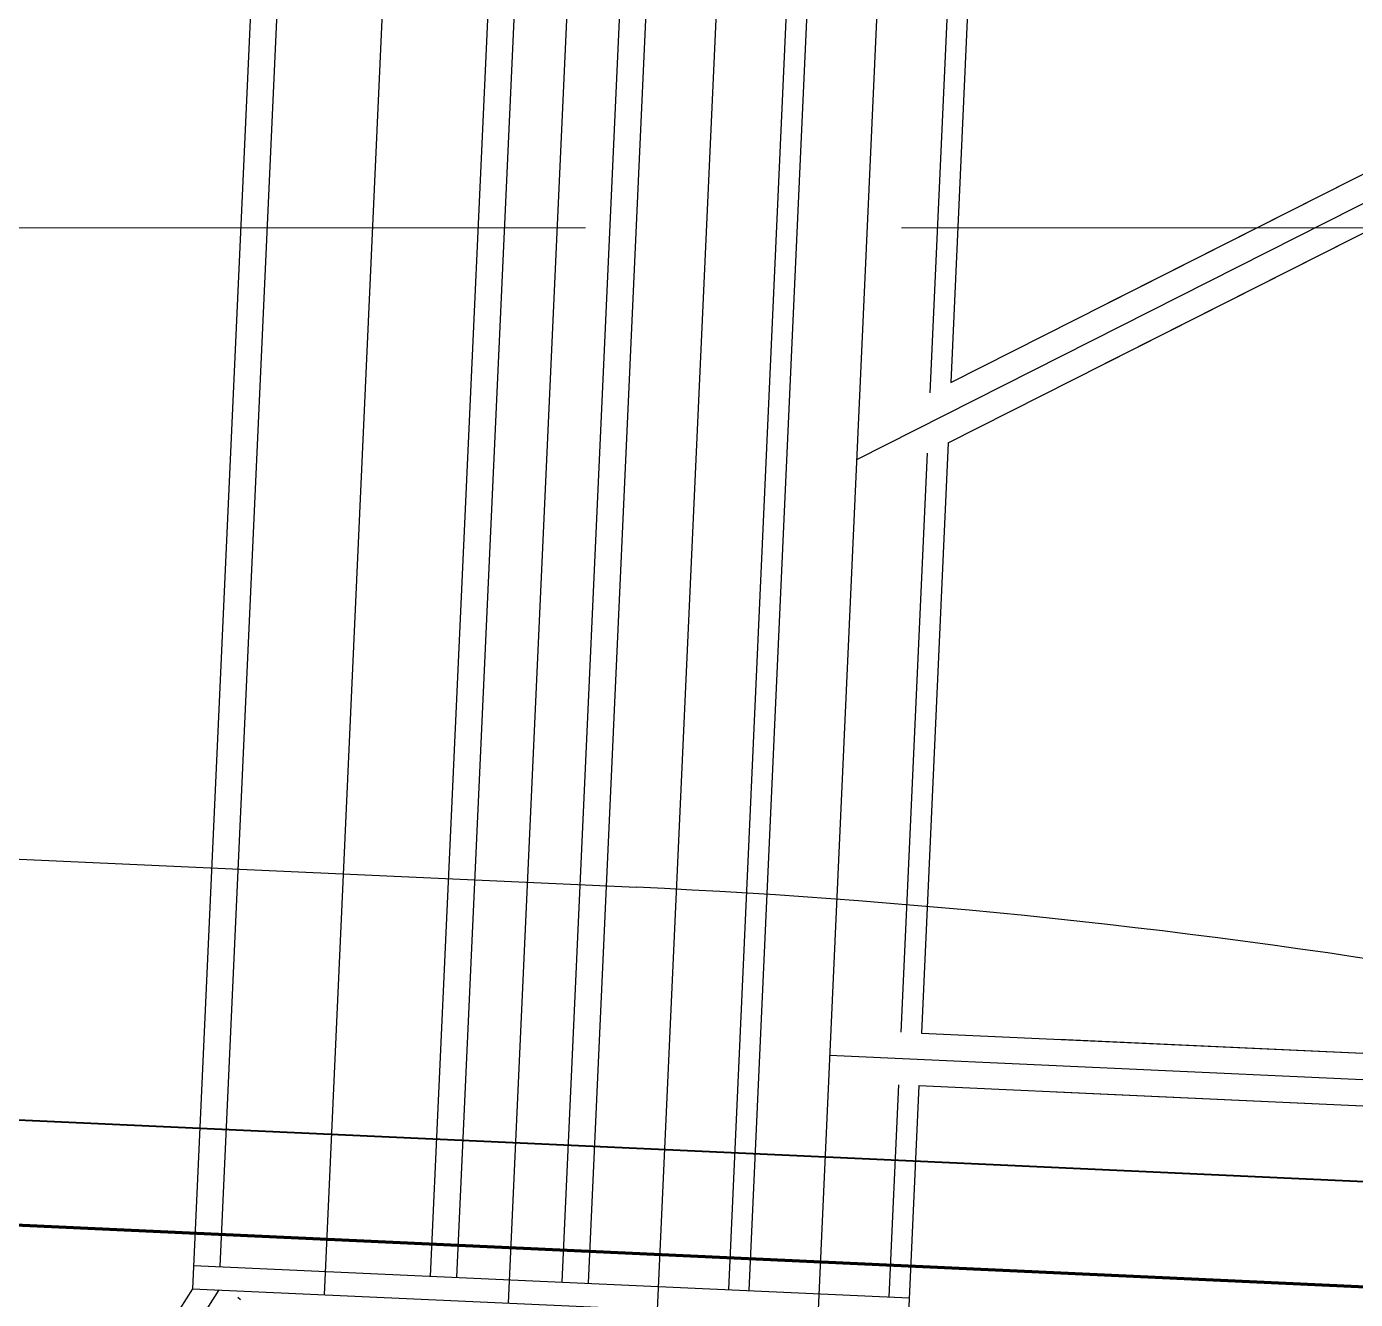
# Model space of a CAD drawing. Header units: feet. Extents: x 10084 to 13321, y 3329 to 8503.
# Drawn here: x 11899.31 to 11937.17, y 5320.66 to 5356.93 of the extents above; entities that cross this region are included whole.
import ezdxf

# ---------------------------------------------------------------- set-up
doc = ezdxf.new("R2010")
doc.units = ezdxf.units.FT
doc.header["$LTSCALE"] = 40
doc.header["$MEASUREMENT"] = 0
for name, pattern in [('CENTERX2', [4, 2.5, -0.5, 0.5, -0.5]), ('DASHED', [0.75, 0.5, -0.25]), ('HIDDEN', [0.375, 0.25, -0.125])]:
    doc.linetypes.add(name, pattern=pattern)
for name, color, linetype in [('CURB', 4, 'Continuous'), ('GRID', 254, 'DASHED'), ('Level 1', 7, 'Continuous'), ('STORM', 2, 'Continuous'), ('storm CL', 7, 'CENTERX2')]:
    doc.layers.add(name, color=color, linetype=linetype)

msp = doc.modelspace()

# ---------------------------------------------------------------- linework, layer by layer
at = {"layer": 'CURB', "color": 7}
msp.add_line((11882.632, 5333.948), (11916.692, 5332.403), dxfattribs=at)
msp.add_arc((11907.631, 5132.608), 200, 72.89452, 87.40314, dxfattribs=at)
at = {"layer": 'GRID', "color": 252, "linetype": 'HIDDEN', "lineweight": 0, "ltscale": 1.8}
msp.add_line((10169.237, 5351.191), (13236.209, 5351.191), dxfattribs=at)
at = {"layer": 'Level 1', "color": 5, "linetype": 'Continuous', "lineweight": 40}
msp.add_line((11874.651, 5326.9), (11940.02, 5323.9), dxfattribs=at)
at = {"layer": 'Level 1', "color": 5, "linetype": 'Continuous', "lineweight": 70}
msp.add_line((11881.082, 5323.602), (11938.082, 5320.985), dxfattribs=at)
at = {"layer": 'STORM', "color": 5}
for p, q in [((11906.263, 5369.914), (11904.043, 5320.964)), ((11906.982, 5369.214), (11904.823, 5321.596)), ((11912.976, 5368.942), (11910.816, 5321.324)), ((11913.725, 5368.908), (11911.566, 5321.29)), ((11916.722, 5368.772), (11914.563, 5321.154)), ((11917.471, 5368.738), (11915.312, 5321.12)), ((11926.652, 5368.989), (11925.645, 5346.788)), ((11921.467, 5368.557), (11919.308, 5320.939)), ((11922.047, 5368.531), (11919.887, 5320.913)), ((11926.043, 5368.349), (11925.051, 5346.488)), ((11925.645, 5346.788), (11953.39, 5360.815)), ((11929.665, 5348.821), (11953.39, 5360.815)), ((11925.567, 5345.068), (11953.621, 5359.251)), ((11929.587, 5347.1), (11953.621, 5359.251)), ((11925.567, 5345.068), (11924.805, 5328.25)), ((11924.973, 5344.768), (11924.225, 5328.277)), ((11924.805, 5328.25), (11952.103, 5327.012)), ((11928.724, 5328.072), (11952.103, 5327.012)), ((11924.157, 5326.778), (11923.883, 5320.732)), ((11924.737, 5326.752), (11924.432, 5320.039)), ((11924.737, 5326.752), (11951.746, 5325.527)), ((11928.656, 5326.574), (11951.746, 5325.527)), ((11904.073, 5321.63), (11924.462, 5320.705)), ((11904.043, 5320.964), (11885.381, 5291.78)), ((11904.043, 5320.964), (11924.432, 5320.039)), ((11904.792, 5320.93), (11886.13, 5291.746)), ((11905.332, 5320.723), (11905.411, 5320.66))]:
    msp.add_line(p, q, dxfattribs=at)
at = {"layer": 'storm CL', "color": 5}
for p, q in [((11910.009, 5369.744), (11907.789, 5320.794)), ((11915.254, 5369.506), (11913.034, 5320.556)), ((11919.5, 5369.313), (11917.279, 5320.364)), ((11924.075, 5369.106), (11921.855, 5320.156)), ((11922.963, 5344.592), (11953.976, 5360.271)), ((11922.193, 5327.618), (11952.433, 5326.246))]:
    msp.add_line(p, q, dxfattribs=at)

doc.saveas('drawing.dxf')
